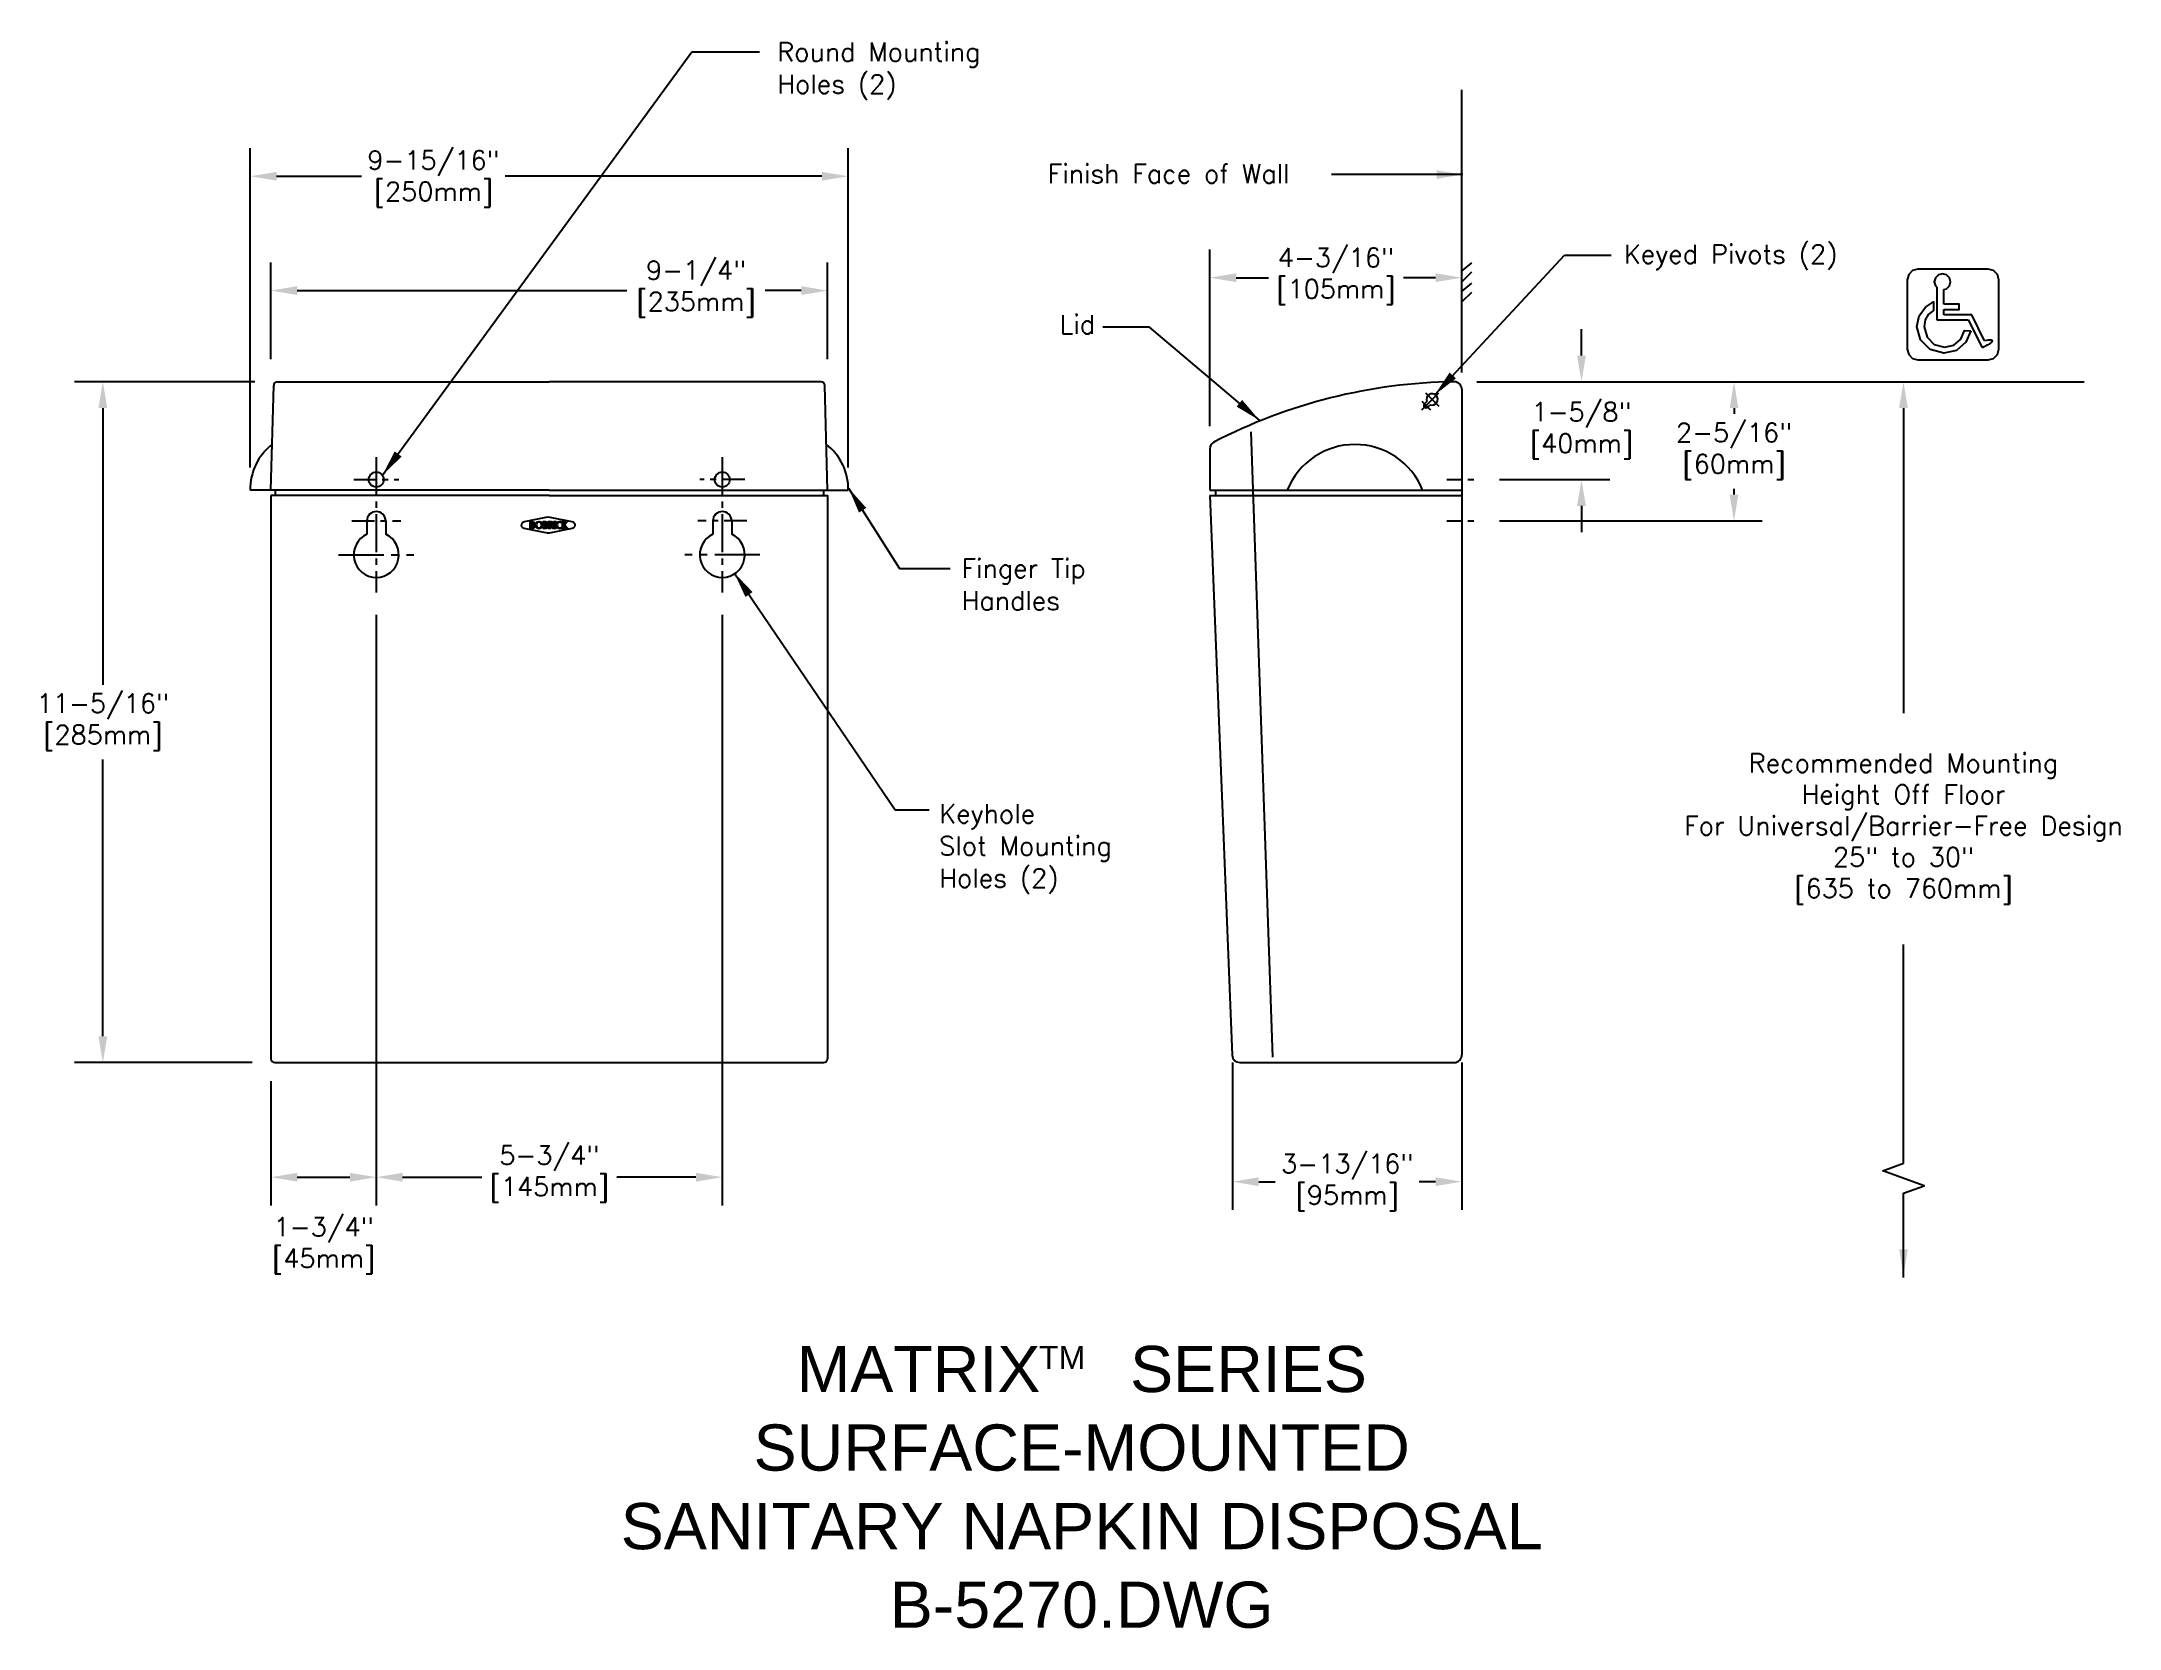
# Model space of a CAD drawing. Extents: x 1.1 to 35.6, y 0.1 to 26.5.
import ezdxf
from ezdxf.enums import TextEntityAlignment as Align

# ---------------------------------------------------------------- set-up
doc = ezdxf.new("R2010")
doc.units = 0
doc.header["$MEASUREMENT"] = 0
doc.header["$PDMODE"] = 3
doc.header["$PDSIZE"] = 1
doc.linetypes.add('CENTER2', pattern=[1.125, 0.75, -0.125, 0.125, -0.125])
doc.layers.get('0').update_dxf_attribs({"linetype": 'CONTINUOUS'})
doc.layers.get('DEFPOINTS').update_dxf_attribs({"linetype": 'CONTINUOUS'})
for name, color, linetype in [('DETAIL', 4, 'CONTINUOUS'), ('DIM', 1, 'CONTINUOUS'), ('TEXT', 2, 'CONTINUOUS')]:
    doc.layers.add(name, color=color, linetype=linetype)
doc.styles.add('ARIAL_5', font='arial.ttf', dxfattribs={"height": 5})
doc.styles.add('DIM_S_7', font='simplex.shx', dxfattribs={"height": 0.3125})
doc.dimstyles.new('DIM_S_7', dxfattribs={"dimtxt": 0.12, "dimasz": 0.4375, "dimexe": 0.46875, "dimexo": 0.375, "dimgap": 0.09375, "dimtad": 1, "dimtih": 1, "dimtoh": 1, "dimdec": 5, "dimrnd": 0.0625, "dimzin": 0, "dimtxsty": 'DIM_S_7', "dimcen": 0.09375, "dimaunit": 1, "dimazin": 3, "dimtfac": 1, "dimtdec": 4, "dimtofl": 0, "dimtmove": 0, "dimatfit": 3, "dimtolj": 1, "dimtzin": 0})

# ---------------------------------------------------------------- blocks, each defined once
blk = doc.blocks.new('*D1')
at = {"color": 0, "linetype": 'BYBLOCK'}
for p, q in [((59.081, 22.403), (59.081, 27.711)), ((69.019, 22.403), (69.019, 27.711)), ((59.519, 27.243), (60.93, 27.243)), ((68.581, 27.243), (63.319, 27.243))]:
    blk.add_line(p, q, dxfattribs=at)
for points in [[(59.519, 27.316), (59.519, 27.17), (59.081, 27.243)], [(68.581, 27.316), (68.581, 27.17), (69.019, 27.243)]]:
    blk.add_solid(points, dxfattribs=at)
at = {"layer": 'DEFPOINTS', "color": 0, "linetype": 'BYBLOCK'}
for p in [(69.019, 27.243), (59.081, 22.028), (69.019, 22.028)]:
    blk.add_point(p, dxfattribs=at)
at = {"color": 0, "linetype": 'BYBLOCK', "insert": (62.125, 27.198), "char_height": 0.3125, "attachment_point": 5, "style": 'DIM_S_7'}
blk.add_mtext('\\A1;9-15/16"\\P[250mm]', dxfattribs=at)
blk = doc.blocks.new('*D2')
at = {"color": 0, "linetype": 'BYBLOCK'}
for p, q in [((59.158, 23.827), (56.162, 23.827)), ((56.631, 23.389), (56.631, 18.793)), ((56.631, 12.952), (56.631, 17.549)), ((59.112, 12.514), (56.162, 12.514))]:
    blk.add_line(p, q, dxfattribs=at)
for points in [[(56.558, 23.389), (56.704, 23.389), (56.631, 23.827)], [(56.558, 12.952), (56.704, 12.952), (56.631, 12.514)]]:
    blk.add_solid(points, dxfattribs=at)
at = {"layer": 'DEFPOINTS', "color": 0, "linetype": 'BYBLOCK'}
for p in [(59.533, 23.827), (56.631, 12.514), (59.487, 12.514)]:
    blk.add_point(p, dxfattribs=at)
at = {"color": 0, "linetype": 'BYBLOCK', "insert": (56.631, 18.171), "char_height": 0.3125, "attachment_point": 5, "style": 'DIM_S_7'}
blk.add_mtext('\\A1;11-5/16"\\P[285mm]', dxfattribs=at)
blk = doc.blocks.new('*D3')
at = {"color": 0, "linetype": 'BYBLOCK'}
for p, q in [((59.425, 24.202), (59.425, 25.812)), ((68.675, 24.202), (68.675, 25.812)), ((59.862, 25.343), (65.339, 25.343)), ((68.237, 25.343), (67.64, 25.343))]:
    blk.add_line(p, q, dxfattribs=at)
for points in [[(59.862, 25.416), (59.862, 25.27), (59.425, 25.343)], [(68.237, 25.416), (68.237, 25.27), (68.675, 25.343)]]:
    blk.add_solid(points, dxfattribs=at)
at = {"layer": 'DEFPOINTS', "color": 0, "linetype": 'BYBLOCK'}
for p in [(68.675, 25.343), (59.425, 23.827), (68.675, 23.827)]:
    blk.add_point(p, dxfattribs=at)
at = {"color": 0, "linetype": 'BYBLOCK', "insert": (66.489, 25.369), "char_height": 0.3125, "attachment_point": 5, "style": 'DIM_S_7'}
blk.add_mtext('\\A1;9-1/4"\\P[235mm]', dxfattribs=at)
blk = doc.blocks.new('*D4')
at = {"color": 0, "linetype": 'BYBLOCK'}
for p, q in [((61.175, 19.952), (61.175, 10.139)), ((66.925, 19.952), (66.925, 10.139)), ((61.612, 10.608), (62.929, 10.608)), ((66.487, 10.608), (65.171, 10.608))]:
    blk.add_line(p, q, dxfattribs=at)
for points in [[(61.612, 10.681), (61.612, 10.535), (61.175, 10.608)], [(66.487, 10.681), (66.487, 10.535), (66.925, 10.608)]]:
    blk.add_solid(points, dxfattribs=at)
at = {"layer": 'DEFPOINTS', "color": 0, "linetype": 'BYBLOCK'}
for p in [(61.175, 20.327), (66.925, 20.327), (66.925, 10.608)]:
    blk.add_point(p, dxfattribs=at)
at = {"color": 0, "linetype": 'BYBLOCK', "insert": (64.05, 10.661), "char_height": 0.3125, "attachment_point": 5, "style": 'DIM_S_7'}
blk.add_mtext('\\A1;5-3/4"\\P[145mm]', dxfattribs=at)
blk = doc.blocks.new('*D5')
at = {"color": 0, "linetype": 'BYBLOCK'}
for p, q in [((61.175, 19.952), (61.175, 10.139)), ((59.425, 12.202), (59.425, 10.139)), ((59.862, 10.608), (60.737, 10.608))]:
    blk.add_line(p, q, dxfattribs=at)
for points in [[(59.862, 10.681), (59.862, 10.535), (59.425, 10.608)], [(60.737, 10.681), (60.737, 10.535), (61.175, 10.608)]]:
    blk.add_solid(points, dxfattribs=at)
at = {"layer": 'DEFPOINTS', "color": 0, "linetype": 'BYBLOCK'}
for p in [(61.175, 20.327), (59.425, 12.577), (61.175, 10.608)]:
    blk.add_point(p, dxfattribs=at)
at = {"color": 0, "linetype": 'BYBLOCK', "insert": (60.3, 9.47), "char_height": 0.3125, "attachment_point": 5, "style": 'DIM_S_7'}
blk.add_mtext('\\A1;1-3/4"\\P[45mm]', dxfattribs=at)
blk = doc.blocks.new('BOBRICK-LOGO')
at = {"layer": 'DETAIL', "ltscale": 0.75}
for points in [[(0.551, 0.145), (0.926, 0.073), (0.947, 0.068), (0.965, 0.056), (0.978, 0.038), (0.985, 0.018), (0.983, -0.004), (0.976, -0.024), (0.965, -0.038), (0.952, -0.05), (0.936, -0.057), (0.512, -0.141), (0.481, -0.142), (0.451, -0.138), (0.42, -0.133), (0.048, -0.057), (0.032, -0.051), (0.018, -0.038), (0.007, -0.024), (0, 0), (0.002, 0.026), (0.012, 0.048), (0.024, 0.06), (0.038, 0.068), (0.053, 0.073), (0.455, 0.15), (0.487, 0.156), (0.52, 0.153)], [(0.161, 0.043), (0.161, 0.053), (0.159, 0.063), (0.153, 0.07), (0.153, 0.071), (0.196, 0.071), (0.216, 0.067), (0.229, 0.057), (0.234, 0.042), (0.231, 0.031), (0.225, 0.023), (0.216, 0.017), (0.231, 0.011), (0.241, -0.001), (0.245, -0.017), (0.242, -0.032), (0.235, -0.043), (0.223, -0.052), (0.21, -0.056), (0.197, -0.057), (0.183, -0.058), (0.153, -0.058), (0.153, -0.057), (0.159, -0.05), (0.161, -0.04), (0.161, -0.03)], [(0.185, 0.019), (0.198, 0.021), (0.209, 0.027), (0.214, 0.039), (0.211, 0.05), (0.202, 0.057), (0.191, 0.058), (0.179, 0.057), (0.179, 0.019)], [(0.195, -0.044), (0.21, -0.042), (0.221, -0.034), (0.225, -0.019), (0.22, -0.004), (0.208, 0.005), (0.192, 0.007), (0.179, 0.006), (0.179, -0.042)], [(0.387, 0.008), (0.378, -0.028), (0.353, -0.052), (0.32, -0.061), (0.287, -0.052), (0.263, -0.028), (0.254, 0.007), (0.263, 0.041), (0.287, 0.065), (0.322, 0.074), (0.356, 0.065), (0.379, 0.041)], [(0.274, 0.009), (0.28, -0.018), (0.296, -0.038), (0.321, -0.047), (0.345, -0.04), (0.361, -0.022), (0.366, 0.004), (0.361, 0.031), (0.345, 0.052), (0.32, 0.06), (0.296, 0.053), (0.28, 0.035)], [(0.405, 0.043), (0.405, 0.053), (0.403, 0.063), (0.397, 0.07), (0.397, 0.071), (0.44, 0.071), (0.46, 0.067), (0.473, 0.057), (0.478, 0.042), (0.475, 0.031), (0.469, 0.023), (0.46, 0.017), (0.475, 0.011), (0.485, -0.001), (0.489, -0.017), (0.486, -0.032), (0.478, -0.043), (0.467, -0.052), (0.454, -0.056), (0.44, -0.057), (0.427, -0.058), (0.397, -0.058), (0.397, -0.057), (0.403, -0.05), (0.405, -0.04), (0.405, -0.03)], [(0.429, 0.019), (0.442, 0.021), (0.453, 0.027), (0.458, 0.039), (0.454, 0.05), (0.446, 0.057), (0.435, 0.058), (0.423, 0.057), (0.423, 0.019)], [(0.439, -0.044), (0.453, -0.042), (0.465, -0.034), (0.469, -0.019), (0.464, -0.004), (0.452, 0.005), (0.436, 0.007), (0.423, 0.006), (0.423, -0.042)], [(0.544, 0.071), (0.564, 0.066), (0.577, 0.055), (0.581, 0.039), (0.577, 0.024), (0.566, 0.012), (0.552, 0.005), (0.579, -0.03), (0.587, -0.04), (0.597, -0.05), (0.608, -0.058), (0.591, -0.058), (0.583, -0.057), (0.576, -0.054), (0.57, -0.048), (0.548, -0.018), (0.531, 0.009), (0.546, 0.013), (0.558, 0.022), (0.563, 0.037), (0.559, 0.049), (0.551, 0.056), (0.539, 0.058), (0.535, 0.058), (0.531, 0.058), (0.527, 0.057), (0.527, -0.03), (0.527, -0.04), (0.529, -0.05), (0.535, -0.057), (0.535, -0.058), (0.5, -0.058), (0.5, -0.057), (0.506, -0.05), (0.508, -0.04), (0.508, -0.03), (0.508, 0.043), (0.508, 0.053), (0.506, 0.063), (0.5, 0.07), (0.5, 0.071)], [(0.604, 0.043), (0.604, 0.053), (0.603, 0.063), (0.596, 0.07), (0.596, 0.071), (0.631, 0.071), (0.631, 0.07), (0.625, 0.063), (0.623, 0.053), (0.623, 0.043), (0.623, -0.03), (0.623, -0.04), (0.625, -0.05), (0.631, -0.057), (0.631, -0.058), (0.596, -0.058), (0.596, -0.057), (0.602, -0.05), (0.604, -0.04), (0.604, -0.03)], [(0.736, 0.046), (0.725, 0.052), (0.714, 0.056), (0.702, 0.057), (0.68, 0.051), (0.665, 0.035), (0.659, 0.01), (0.665, -0.017), (0.681, -0.037), (0.706, -0.045), (0.719, -0.043), (0.732, -0.039), (0.744, -0.032), (0.745, -0.032), (0.736, -0.055), (0.727, -0.058), (0.718, -0.06), (0.708, -0.061), (0.671, -0.052), (0.647, -0.029), (0.639, 0.007), (0.647, 0.042), (0.669, 0.065), (0.703, 0.074), (0.714, 0.073), (0.725, 0.071), (0.736, 0.069)], [(0.758, 0.043), (0.758, 0.053), (0.756, 0.063), (0.749, 0.07), (0.749, 0.071), (0.784, 0.071), (0.784, 0.07), (0.778, 0.063), (0.776, 0.053), (0.776, 0.043), (0.776, -0.03), (0.776, -0.04), (0.778, -0.05), (0.784, -0.057), (0.784, -0.058), (0.749, -0.058), (0.749, -0.057), (0.756, -0.05), (0.758, -0.04), (0.758, -0.03)], [(0.802, 0.043), (0.809, 0.053), (0.813, 0.062), (0.807, 0.07), (0.807, 0.071), (0.84, 0.071), (0.84, 0.07), (0.798, 0.013), (0.835, -0.039), (0.841, -0.046), (0.848, -0.052), (0.857, -0.057), (0.857, -0.058), (0.839, -0.058), (0.831, -0.056), (0.824, -0.053), (0.819, -0.049), (0.779, 0.009)]]:
    blk.add_lwpolyline(points, close=True, dxfattribs=at)
blk = doc.blocks.new('*D6')
at = {"color": 0, "linetype": 'BYBLOCK'}
for p, q in [((75.403, 12.139), (75.403, 10.066)), ((79.216, 12.264), (79.216, 10.066)), ((75.841, 10.534), (76.115, 10.534)), ((78.778, 10.534), (78.504, 10.534))]:
    blk.add_line(p, q, dxfattribs=at)
for points in [[(75.841, 10.607), (75.841, 10.461), (75.403, 10.534)], [(78.778, 10.607), (78.778, 10.461), (79.216, 10.534)]]:
    blk.add_solid(points, dxfattribs=at)
at = {"layer": 'DEFPOINTS', "color": 0, "linetype": 'BYBLOCK'}
for p in [(75.403, 12.514), (79.216, 12.639), (79.216, 10.534)]:
    blk.add_point(p, dxfattribs=at)
at = {"color": 0, "linetype": 'BYBLOCK', "insert": (77.31, 10.52), "char_height": 0.3125, "attachment_point": 5, "style": 'DIM_S_7'}
blk.add_mtext('\\A1;3-13/16"\\P[95mm]', dxfattribs=at)
blk = doc.blocks.new('*D7')
at = {"color": 0, "linetype": 'BYBLOCK'}
for p, q in [((75.028, 23.088), (75.028, 26.026)), ((79.216, 24.077), (79.216, 26.026)), ((75.466, 25.557), (76.002, 25.557)), ((78.778, 25.557), (78.243, 25.557))]:
    blk.add_line(p, q, dxfattribs=at)
for points in [[(75.466, 25.63), (75.466, 25.484), (75.028, 25.557)], [(78.778, 25.63), (78.778, 25.484), (79.216, 25.557)]]:
    blk.add_solid(points, dxfattribs=at)
at = {"layer": 'DEFPOINTS', "color": 0, "linetype": 'BYBLOCK'}
for p in [(79.216, 25.557), (79.216, 23.702), (75.028, 22.713)]:
    blk.add_point(p, dxfattribs=at)
at = {"color": 0, "linetype": 'BYBLOCK', "insert": (77.122, 25.58), "char_height": 0.3125, "attachment_point": 5, "style": 'DIM_S_7'}
blk.add_mtext('\\A1;4-3/16"\\P[105mm]', dxfattribs=at)
blk = doc.blocks.new('*D8')
at = {"color": 0, "linetype": 'BYBLOCK'}
for p, q in [((81.203, 24.264), (81.203, 24.702)), ((79.464, 23.827), (81.672, 23.827)), ((79.841, 22.202), (81.672, 22.202)), ((81.203, 21.764), (81.203, 21.327))]:
    blk.add_line(p, q, dxfattribs=at)
for points in [[(81.13, 24.264), (81.276, 24.264), (81.203, 23.827)], [(81.13, 21.764), (81.276, 21.764), (81.203, 22.202)]]:
    blk.add_solid(points, dxfattribs=at)
at = {"layer": 'DEFPOINTS', "color": 0, "linetype": 'BYBLOCK'}
for p in [(79.089, 23.827), (79.466, 22.202), (81.203, 22.202)]:
    blk.add_point(p, dxfattribs=at)
at = {"color": 0, "linetype": 'BYBLOCK', "insert": (81.203, 23.014), "char_height": 0.3125, "attachment_point": 5, "style": 'DIM_S_7'}
blk.add_mtext('\\A1;1-5/8"\\P[40mm]', dxfattribs=at)
blk = doc.blocks.new('*D9')
at = {"color": 0, "linetype": 'BYBLOCK'}
for p, q in [((79.464, 23.827), (84.206, 23.827)), ((83.738, 23.389), (83.738, 23.293)), ((83.738, 21.952), (83.738, 22.049)), ((79.841, 21.514), (84.206, 21.514))]:
    blk.add_line(p, q, dxfattribs=at)
for points in [[(83.665, 23.389), (83.81, 23.389), (83.738, 23.827)], [(83.665, 21.952), (83.81, 21.952), (83.738, 21.514)]]:
    blk.add_solid(points, dxfattribs=at)
at = {"layer": 'DEFPOINTS', "color": 0, "linetype": 'BYBLOCK'}
for p in [(79.089, 23.827), (79.466, 21.514), (83.738, 21.514)]:
    blk.add_point(p, dxfattribs=at)
at = {"color": 0, "linetype": 'BYBLOCK', "insert": (83.738, 22.671), "char_height": 0.3125, "attachment_point": 5, "style": 'DIM_S_7'}
blk.add_mtext('\\A1;2-5/16"\\P[60mm]', dxfattribs=at)
blk = doc.blocks.new('ADA')
at = {"layer": 'DETAIL', "linetype": 'CONTINUOUS'}
for p, q in [((1.017, 0.853), (0.492, 0.853)), ((1.261, 0.358), (1.017, 0.853)), ((1.215, 0.235), (1.3, 0.278)), ((1.3, 0.278), (1.299, 0.282))]:
    blk.add_line(p, q, dxfattribs=at)
for points in [[(1.328, 0), (1.431, 0.028), (1.503, 0.1), (1.531, 0.202), (1.531, 1.514), (1.503, 1.616), (1.431, 1.688), (1.328, 1.716), (0, 1.716), (-0.102, 1.688), (-0.175, 1.616), (-0.203, 1.514), (-0.203, 0.202), (-0.175, 0.1), (-0.102, 0.028), (0, 0)], [(0.997, 0.551), (0.905, 0.333), (0.727, 0.181), (0.491, 0.125), (0.233, 0.194), (0.049, 0.378), (-0.021, 0.635), (0.026, 0.833), (0.142, 1), (0.293, 1.1), (0.295, 0.934), (0.193, 0.86), (0.137, 0.758), (0.12, 0.624), (0.172, 0.431), (0.31, 0.294), (0.504, 0.242), (0.68, 0.282), (0.814, 0.393), (0.883, 0.555)]]:
    blk.add_lwpolyline(points, close=True, dxfattribs=at)
for points in [[(0.492, 1.332), (0.54, 1.345), (0.595, 1.4), (0.616, 1.477), (0.595, 1.554), (0.54, 1.609), (0.463, 1.629), (0.386, 1.609), (0.331, 1.554), (0.31, 1.477), (0.331, 1.4), (0.355, 1.376)], [(0.355, 1.376), (0.355, 0.757)], [(0.492, 1.051), (0.492, 1.332)], [(0.492, 0.955), (0.78, 0.955), (0.78, 1.051), (0.492, 1.051)], [(0.492, 0.853), (0.492, 0.955)], [(0.355, 0.757), (0.492, 0.757)], [(0.492, 0.757), (0.948, 0.757)], [(0.948, 0.757), (1.215, 0.235)], [(1.299, 0.282), (1.359, 0.307), (1.398, 0.335), (1.407, 0.361), (1.382, 0.375), (1.329, 0.374), (1.261, 0.358)]]:
    blk.add_lwpolyline(points, dxfattribs=at)

msp = doc.modelspace()

# ---------------------------------------------------------------- linework, layer by layer
at = {"layer": 'DEFPOINTS', "color": 0, "linetype": 'BYBLOCK'}
msp.add_point((24.586479, 20.854595), dxfattribs=at)
at = {"layer": 'DETAIL', "linetype": 'CONTINUOUS'}
for p, q in [((4.922191, 19.055324), (4.967337, 20.79361)), ((5.029816, 20.854487), (9.547191, 20.854487)), ((14.064566, 20.854487), (9.547191, 20.854487)), ((14.172191, 19.055324), (14.127045, 20.79361)), ((24.713023, 20.729604), (24.713023, 9.667223)), ((24.047033, 20.390931), (24.328726, 20.672624)), ((24.091228, 20.490368), (24.130357, 20.529497)), ((24.14647, 20.435125), (24.185599, 20.474254)), ((20.525523, 19.740905), (20.525523, 19.055324)), ((20.525523, 19.055324), (24.713023, 19.055324)), ((20.6199, 19.055324), (20.6199, 18.965361)), ((4.922191, 18.965361), (4.922191, 9.604723)), ((20.525523, 18.965361), (24.713023, 18.965361)), ((20.525523, 18.965361), (20.895746, 9.662252)), ((20.552431, 18.965361), (20.6199, 18.965361)), ((6.515941, 18.541987), (6.515941, 18.32064)), ((6.828441, 18.541987), (6.828441, 18.32064)), ((12.265941, 18.541987), (12.265941, 18.32064)), ((12.578441, 18.541987), (12.578441, 18.32064)), ((4.984691, 9.542223), (14.109691, 9.542223)), ((21.020648, 9.542223), (24.588023, 9.542223))]:
    msp.add_line(p, q, dxfattribs=at)
at = {"layer": 'DETAIL', "linetype": 'CENTER2', "ltscale": 0.84375}
for p, q in [((6.672191, 19.604487), (6.672191, 17.354743)), ((12.422191, 19.604487), (12.422191, 17.354743))]:
    msp.add_line(p, q, dxfattribs=at)
at = {"layer": 'DETAIL', "linetype": 'CENTER2', "ltscale": 0.5}
for p, q in [((6.297191, 19.229487), (7.047191, 19.229487)), ((12.797191, 19.229487), (12.047191, 19.229487))]:
    msp.add_line(p, q, dxfattribs=at)
at = {"layer": 'DETAIL', "linetype": 'CENTER2', "ltscale": 0.333333}
for p, q in [((24.463023, 19.229487), (24.963023, 19.229487)), ((24.463023, 18.541987), (24.963023, 18.541987))]:
    msp.add_line(p, q, dxfattribs=at)
at = {"layer": 'DETAIL', "linetype": 'CONTINUOUS'}
for points in [[(24.713023, 21.011919), (24.713023, 25.706052)], [(24.870435, 22.833577), (24.713023, 22.698639)], [(24.870435, 22.676145), (24.713023, 22.518733)], [(24.870435, 22.496233), (24.713023, 22.361295)], [(24.870435, 22.338801), (24.713023, 22.181389)], [(24.047033, 20.534562), (24.190664, 20.390931)], [(24.107755, 20.672624), (24.328726, 20.451653)], [(21.204645, 20.022388), (21.564463, 9.632193)], [(4.922191, 19.055324), (4.578441, 19.055324)], [(9.547191, 19.055324), (4.922191, 19.055324)], [(4.98966, 19.055324), (4.98966, 18.965361)], [(9.547191, 19.055324), (14.172191, 19.055324)], [(14.104722, 19.055324), (14.104722, 18.965361)], [(14.172191, 19.055324), (14.515941, 19.055324)], [(4.98966, 18.965361), (4.922191, 18.965361)], [(9.547191, 18.965361), (4.98966, 18.965361)], [(9.547191, 18.965361), (14.172191, 18.965361), (14.172191, 9.604723)]]:
    msp.add_lwpolyline(points, dxfattribs=at)
at = {"layer": 'DETAIL', "linetype": 'CENTER2', "ltscale": 0.5}
for points in [[(6.265941, 18.541987), (7.078441, 18.541987)], [(12.828441, 18.541987), (12.015941, 18.541987)]]:
    msp.add_lwpolyline(points, dxfattribs=at)
at = {"layer": 'DETAIL', "linetype": 'CENTER2'}
for points in [[(6.047191, 17.979743), (7.297191, 17.979743)], [(13.047191, 17.979743), (11.797191, 17.979743)]]:
    msp.add_lwpolyline(points, dxfattribs=at)
at = {"layer": 'DETAIL', "linetype": 'CONTINUOUS'}
for centre in [(6.672191, 19.229487), (12.422191, 19.229487)]:
    msp.add_circle(centre, 0.125, dxfattribs=at)
for centre, radius, start, end in [((5.029816, 20.791987), 0.0625, 90, 178.5122773), ((14.064566, 20.791987), 0.0625, 1.4877227, 90), ((24.696281, 11.963557), 8.891716, 90.7075503, 117.4833434), ((24.588023, 20.729604), 0.125, 0, 90.7075503), ((24.118849, 20.462746), 0.039062, 135, 315), ((24.218241, 20.562138), 0.09375, 249.6243184, 200.3756816), ((5.513397, 19.07296), 0.935123, 127.6746673, 181.080679), ((13.580985, 19.07296), 0.935123, 358.919321, 52.3253327), ((20.650523, 19.740905), 0.125, 117.4833434, 180), ((22.936337, 18.599911), 1.213194, 22.0480336, 157.9519664), ((6.672191, 18.541987), 0.15625, 0, 180), ((12.422191, 18.541987), 0.15625, 0, 180), ((6.672191, 17.979743), 0.375, 114.6243184, 65.3756816), ((12.422191, 17.979743), 0.375, 114.6243184, 65.3756816), ((4.984691, 9.604723), 0.0625, 180, 270), ((14.109691, 9.604723), 0.0625, 270, 0), ((21.020648, 9.667223), 0.125, 182.2789209, 270), ((24.588023, 9.667223), 0.125, 270, 0)]:
    msp.add_arc(centre, radius, start, end, dxfattribs=at)
at = {"layer": 'DIM', "linetype": 'CONTINUOUS'}
for p, q in [((24.961479, 20.854595), (35.05344, 20.854595)), ((32.050831, 20.417095), (32.050831, 15.350566)), ((32.050831, 7.86828), (32.050831, 11.502352)), ((20.900523, 9.542223), (20.900523, 8.679418)), ((24.713023, 9.542223), (24.713023, 8.679418)), ((32.050831, 6.435823), (32.050831, 7.36828))]:
    msp.add_line(p, q, dxfattribs=at)
msp.add_lwpolyline([(32.050831, 5.967073), (32.050831, 7.36828), (32.394265, 7.49328), (31.707396, 7.74328), (32.050831, 7.86828), (32.050831, 8.861129)], dxfattribs=at)
for points in [[(31.977914, 20.417095), (32.123747, 20.417095), (32.050831, 20.854595)], [(31.977914, 6.435823), (32.123747, 6.435823), (32.050831, 5.998323)]]:
    msp.add_solid(points, dxfattribs=at)

# ---------------------------------------------------------------- block references
at = {"layer": 'DETAIL', "linetype": 'CONTINUOUS', "xscale": 0.9, "yscale": 0.9, "zscale": 0.9}
msp.add_blockref('BOBRICK-LOGO', (9.087012, 18.467985), dxfattribs=at)
at = {"layer": 'DIM', "linetype": 'CONTINUOUS', "xscale": 0.8791504578013356, "yscale": 0.8791504578013374, "zscale": 0.8791504578013367}
msp.add_blockref('ADA', (32.291398, 21.21818), dxfattribs=at)

# ---------------------------------------------------------------- texts
at = {"layer": 'DIM', "linetype": 'CONTINUOUS', "style": 'DIM_S_7'}
for s, p in [('Round Mounting', (13.335961, 26.181708)), ('Holes (2)', (13.335961, 25.645994)), ('Finish Face of Wall', (17.829811, 24.157854)), ('Keyed Pivots (2)', (27.404322, 22.820774)), ('Lid', (18.027069, 21.652109)), ('Finger Tip', (16.398745, 17.598141)), ('Handles', (16.398745, 17.062427)), ('Keyhole', (16.027627, 13.521799)), ('Slot Mounting', (16.027627, 12.986084)), ('Holes (2)', (16.027627, 12.45037))]:
    msp.add_text(s, height=0.3125, dxfattribs=at).set_placement(p)
at = {"layer": 'DIM', "linetype": 'CONTINUOUS', "insert": (32.050831, 13.426459), "char_height": 0.3125, "attachment_point": 5, "style": 'DIM_S_7'}
msp.add_mtext('\\A1;Recommended Mounting\\PHeight Off Floor\\PFor Universal/Barrier-Free Design\\P25" to 30"\\P[635 to 760mm]', dxfattribs=at)
at = {"layer": 'TEXT', "linetype": 'CONTINUOUS', "style": 'ARIAL_5'}
for s, height, p in [('MATRIX     SERIES', 0.768, (18.39517, 4.449435)), ('TM', 0.384, (18.07012, 4.640002)), ('SURFACE-MOUNTED', 0.768, (18.39517, 3.143735)), ('SANITARY NAPKIN DISPOSAL', 0.768, (18.39517, 1.838035)), ('B-5270.DWG', 0.768, (18.39517, 0.532335))]:
    msp.add_text(s, height=height, dxfattribs=at).set_placement(p, align=Align.MIDDLE)

# ---------------------------------------------------------------- dimensions: what is measured, and where the dimension line sits
at = {"layer": 'DIM', "linetype": 'CONTINUOUS'}
for base, p1, p2, text, picture, middle in [((14.515941, 24.270381), (4.578441, 19.055324), (14.515941, 19.055324), '9-15/16"\\P[250mm]', '*D1', (7.621748, 24.226225)), ((24.713023, 22.584514), (20.525523, 19.740905), (24.713023, 20.729604), '4-3/16"\\P[105mm]', '*D7', (22.619273, 22.607654)), ((14.172191, 22.370884), (4.922191, 20.854487), (14.172191, 20.854487), '9-1/4"\\P[235mm]', '*D3', (11.986599, 22.396537)), ((12.422191, 7.63539), (6.672191, 17.354743), (12.422191, 17.354743), '5-3/4"\\P[145mm]', '*D4', (9.547191, 7.688653)), ((24.713023, 7.562128), (20.900523, 9.542223), (24.713023, 9.667223), '3-13/16"\\P[95mm]', '*D6', (22.806773, 7.547907))]:
    dim = msp.add_linear_dim(base=base, p1=p1, p2=p2, text=text, dimstyle='DIM_S_7', override={"dimpost": '\\X'}, dxfattribs=at)
    dim.commit()
    dim.dimension.update_dxf_attribs({"geometry": picture, "text_midpoint": middle, "dimtype": 160, "insert": (-54.502779, -2.97226)})
for base, p1, p2, text, picture, middle in [((26.700369, 19.229487), (24.586479, 20.854595), (24.963023, 19.229487), '1-5/8"\\P[40mm]', '*D8', (26.700369, 20.042041)), ((2.127885, 9.542223), (5.029816, 20.854487), (4.984691, 9.542223), '11-5/16"\\P[285mm]', '*D2', (2.127885, 15.198355)), ((29.234798, 18.541987), (24.586479, 20.854595), (24.963023, 18.541987), '2-5/16"\\P[60mm]', '*D9', (29.234798, 19.698291))]:
    dim = msp.add_linear_dim(base=base, p1=p1, p2=p2, angle=90, text=text, dimstyle='DIM_S_7', override={"dimpost": '\\X'}, dxfattribs=at)
    dim.commit()
    dim.dimension.update_dxf_attribs({"geometry": picture, "text_midpoint": middle, "insert": (-54.502779, -2.97226)})
dim = msp.add_linear_dim(base=(6.672191, 7.63539), p1=(4.922191, 9.604723), p2=(6.672191, 17.354743), text='1-3/4"\\P[45mm]', dimstyle='DIM_S_7', override={"dimpost": '\\X'}, dxfattribs=at)
dim.commit()
dim.dimension.update_dxf_attribs({"geometry": '*D5', "text_midpoint": (5.797191, 6.497741), "insert": (-54.502779, -2.97226)})

# ---------------------------------------------------------------- leaders
for points in [[(6.776883, 19.302141), (11.916143, 26.339406), (13.042556, 26.339406)], [(24.729091, 24.298599), (22.546666, 24.298599)], [(24.263679, 20.639221), (26.41871, 22.961519), (27.193119, 22.961519)], [(21.349907, 20.214984), (19.519486, 21.763183), (18.745077, 21.763183)], [(14.521028, 19.089022), (15.365838, 17.751942), (16.210592, 17.751942)], [(12.620206, 17.681569), (15.295437, 13.7407), (15.858588, 13.7407)]]:
    msp.add_leader(points, dimstyle='DIM_S_7', dxfattribs=at)

doc.saveas('drawing.dxf')
